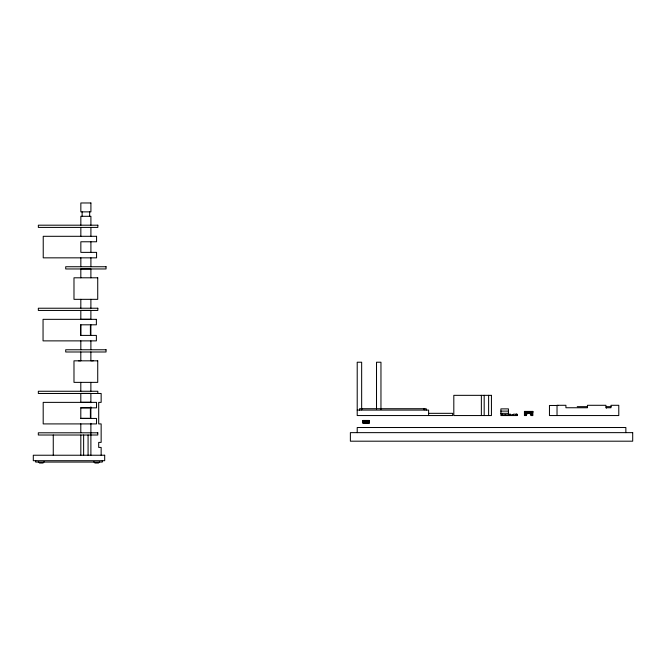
<?xml version="1.0" encoding="UTF-8"?>
<svg xmlns="http://www.w3.org/2000/svg" width="666" height="666" viewBox="0 0 666 666"><rect width="100%" height="100%" fill="white"/><g stroke="black" fill="none" stroke-linecap="round" stroke-linejoin="round"><path stroke-width="1" d="M361.655 408.716L361.655 409.74L361.655 362.221L357.209 362.221L357.209 415.551L452.647 415.551L452.647 413.328L429.054 413.328M508.441 415.551L508.441 408.882L500.899 408.882L500.899 415.551L517.157 415.551L517.157 414.868L515.775 414.868L515.775 414.185L513.519 414.185L513.519 414.868L501.881 414.868M524.975 415.551L524.975 412.021L532.292 412.021L532.292 415.551L531.018 413.17L528.662 412.021L526.248 413.17L524.975 415.551L524.975 411.413M531.368 415.551A2.739 2.739 0 0 0 528.638 412.82L528.638 413.278A2.273 2.273 0 0 0 526.365 415.551L524.433 415.551L524.433 411.413L532.842 411.413L532.842 412.271L532.292 412.271M525.266 415.551L524.975 413.819L525.715 413.869L524.975 412.92L526.248 413.17L525.94 412.021L526.948 412.629L526.848 412.021L530.477 412.021L530.319 412.629L531.385 412.021L531.018 413.17L532.292 412.92L531.551 413.869L532.292 413.819L532.009 415.551M44.197 461.705L43.024 463.028L39.502 463.028L38.328 461.705M99.659 461.705L98.485 463.028L94.963 463.028L93.789 461.705M531.018 413.17L532.292 412.021M78.405 360.789L80.802 360.789L80.802 351.898M93.265 360.789L90.876 360.789L90.876 351.898M90.876 402.281L80.802 402.281L80.802 393.398L90.876 393.398L90.892 402.747M558.341 405.477L549.458 405.477L549.458 415.551L618.781 415.551L618.781 405.294L610.972 405.294L610.972 407.75L605.935 407.75L605.935 405.294L587.454 405.294L587.454 407.75L565.917 407.75L565.917 405.294L557.026 405.294L557.026 415.551M577.239 406.66L587.312 406.66M611.097 406.66L606.351 406.66L606.351 408.141M90.876 407.75L80.802 407.75L80.802 418.439L96.528 418.439L96.528 423.909L43.19 423.909L43.19 402.372L96.528 402.372L96.528 407.842L80.802 407.842M357.209 410.081L428.604 410.081L428.604 415.551M500.899 411.105L508.441 411.105M524.433 412.271L524.975 412.271M500.899 413.328L508.441 413.328M80.802 418.348L90.876 418.348L90.892 406.859M362.895 420.662L369.255 420.662M362.895 421.07L369.255 421.07M524.975 412.021L526.248 413.17M516.475 415.551L516.475 414.185L517.157 414.185L517.157 415.551M625.865 432.642L625.865 427.514L357.209 427.514L357.209 432.642M532.842 411.413L532.842 415.551L530.91 415.551A2.273 2.273 0 0 0 528.638 413.278M532.292 411.413L532.292 415.551M512.837 414.868L512.837 415.551M510.547 414.868L510.547 414.185L508.491 414.185L508.491 414.868M505.744 414.868L505.744 415.551M505.053 414.868L505.053 415.551M502.564 414.868L502.564 414.185L501.881 414.185L501.881 415.551M488.619 395.338L488.619 415.551M484.182 395.338L484.182 415.551M481.368 395.338L481.368 415.551M426.207 410.081L426.207 408.716L359.607 408.716L359.607 410.081M380.96 409.399L380.96 362.221L376.515 362.221L376.515 409.024M367.132 421.07L367.132 423.251M365.018 421.07L365.018 423.251M102.298 460.705L102.298 462.071L35.689 462.071L35.689 460.705M101.149 455.236L101.149 447.427L98.701 447.427L98.701 442.39L101.149 442.39L101.149 423.909L98.701 423.909L98.701 402.372L101.149 402.372L101.149 393.481L38.337 393.481L38.337 391.258L97.819 391.258L97.819 393.481M90.909 225.191L90.909 216.3L80.844 216.3L80.844 225.191M90.909 227.414L90.909 236.305M90.909 241.775L90.909 252.372M90.909 257.842L90.909 266.733M90.892 277.797L90.892 268.906L80.819 268.906L80.819 277.797M90.892 299.334L90.892 308.225M90.892 324.767L90.892 335.364M90.892 340.834L90.892 349.717M90.876 382.326L90.876 391.217M90.892 423.326L90.892 455.236M90.401 325.857L90.401 334.265M90.385 408.849L90.385 417.257M89.66 211.863L89.66 216.3M88.079 435.015L88.079 455.236M83.633 435.015L83.633 455.236M82.118 211.863L82.118 216.3M80.844 227.414L80.844 236.305M80.844 257.842L80.844 266.733M80.819 299.334L80.819 308.225M80.819 324.767L80.819 335.364M80.819 340.834L80.819 349.717M80.802 382.326L80.802 391.217M80.802 423.826L80.802 432.709M80.819 435.015L80.819 455.236M53.263 435.015L53.263 455.236M525.899 415.551A2.739 2.739 0 0 1 528.638 412.82M525.049 414.593A3.713 3.713 0 0 1 532.35 415.551M424.159 408.716L424.159 409.74L424.159 408.716M516.475 414.185L516.466 414.868L516.475 414.185M90.909 202.972L80.844 202.972L80.844 211.863L90.909 211.863L90.909 202.972M97.844 225.191L38.353 225.191L38.353 227.414L97.844 227.414L97.844 225.191M96.57 236.305L43.232 236.305L43.232 257.842L96.57 257.842L96.57 252.372L80.844 252.372L80.844 241.775L96.57 241.775L96.57 236.305M106.044 266.733L65.709 266.733L65.709 268.956L106.044 268.956L106.044 266.733M97.727 277.797L73.984 277.797L73.984 299.334L97.727 299.334L97.727 277.797M97.819 308.225L38.337 308.225L38.337 310.448L97.819 310.448L97.819 308.225M90.892 310.406L80.819 310.406L80.819 319.297L90.892 319.297L90.892 310.406M96.379 319.339L43.049 319.339L43.049 340.875L96.379 340.875L96.379 335.406L80.653 335.406L80.653 324.808L96.379 324.808L96.379 319.339M106.044 349.767L65.709 349.767L65.709 351.989L106.044 351.989L106.044 349.767M97.727 360.83L73.984 360.83L73.984 382.367L97.727 382.367L97.727 360.83M491.433 395.338L453.812 395.338L453.812 415.551L491.433 415.551L491.433 395.338M369.255 420.454L362.895 420.454L362.895 423.251L369.255 423.251L369.255 420.454M364.843 421.237L363.07 421.237L363.07 423.085L364.843 423.085L364.843 421.237M366.966 421.237L365.184 421.237L365.184 423.085L366.966 423.085L366.966 421.237M369.089 421.237L367.307 421.237L367.307 423.085L369.089 423.085L369.089 421.237M632.7 432.642L350.374 432.642L350.374 441.192L632.7 441.192L632.7 432.642M97.802 432.8L38.312 432.8L38.312 435.015L97.802 435.015L97.802 432.8M104.687 455.236L33.3 455.236L33.3 460.705L104.687 460.705L104.687 455.236"/></g></svg>
